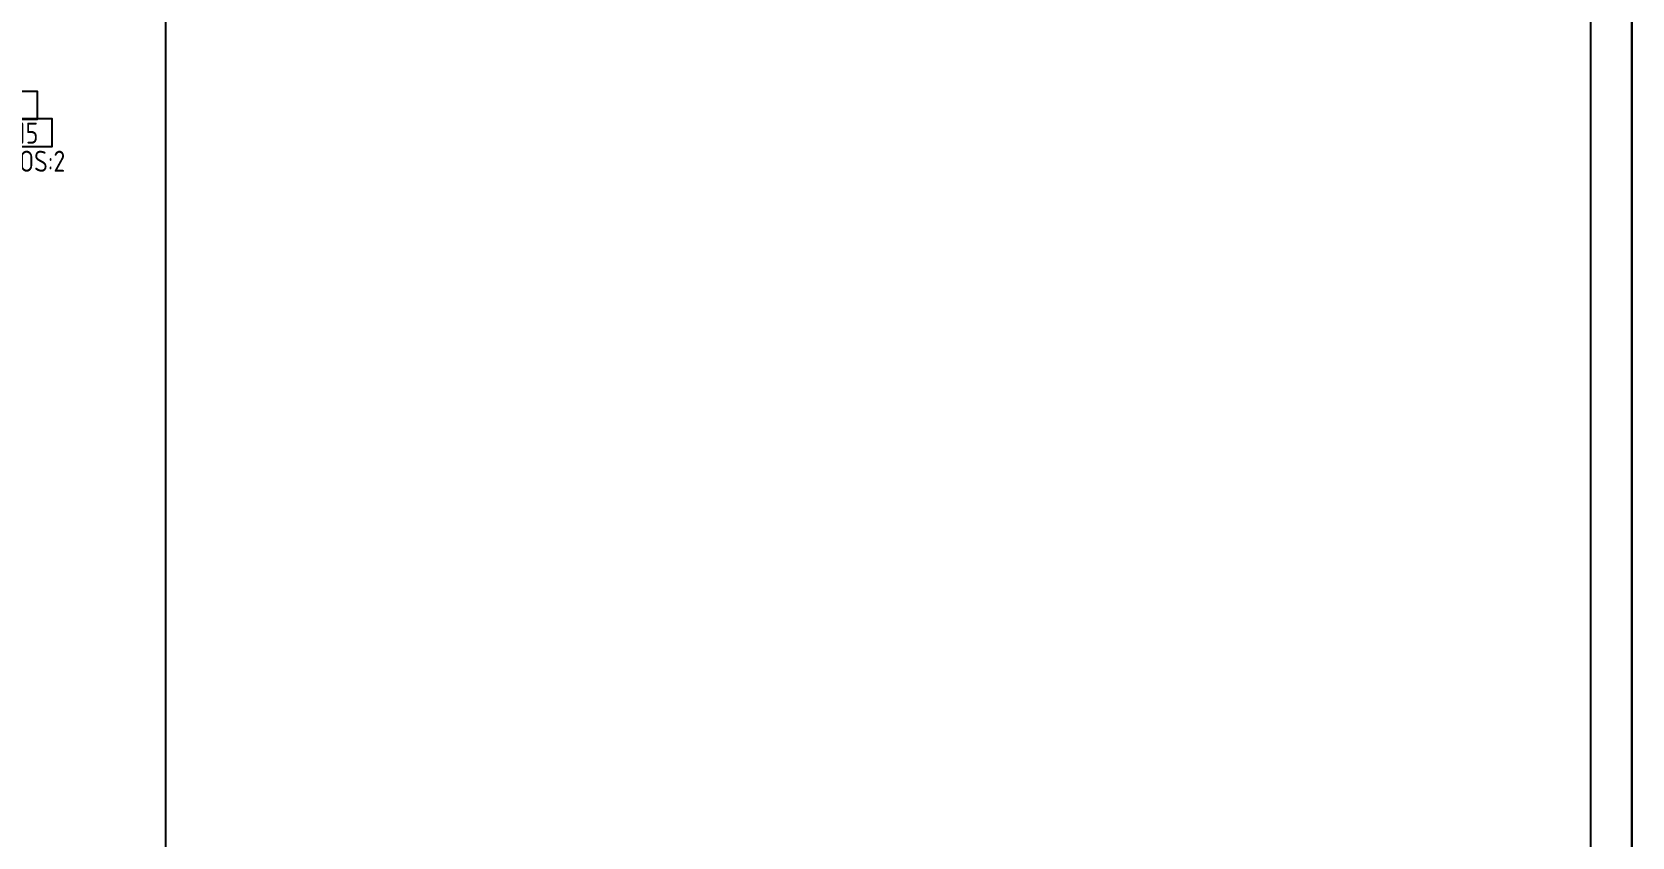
# Model space of a CAD drawing. Extents: x 0 to 594, y 0 to 420.
# Drawn here: x 385.4 to 594, y 105 to 210 of the extents above; entities that cross this region are included whole.
import ezdxf

# ---------------------------------------------------------------- set-up
doc = ezdxf.new("R2010")
doc.units = 0
doc.header["$MEASUREMENT"] = 0
doc.linetypes.add('BORDER_2012_SLN$0$8001.Solid', pattern=[0])
doc.layers.add('BORDER_2012_SLN$0$Level_1', color=7, linetype='BORDER_2012_SLN$0$8001.Solid', lineweight=25)
doc.layers.add('BORDER_2012_SLN$0$Level_18', color=7, linetype='BORDER_2012_SLN$0$8001.Solid', lineweight=25)
doc.layers.add('GT_1', color=7, linetype='Continuous')
doc.styles.add('HTX1', font='GOSTtypeA.ttf')

# ---------------------------------------------------------------- blocks, each defined once
blk = doc.blocks.new('BORDER_2012_SLN')
at = {"layer": 'BORDER_2012_SLN$0$Level_1', "color": 7, "lineweight": -3}
for p, q in [((402.9, 7.5), (402.9, 412.5)), ((588.6, 412.5), (588.6, 7.5))]:
    blk.add_line(p, q, dxfattribs=at)
at = {"layer": 'BORDER_2012_SLN$0$Level_18', "color": 7, "lineweight": -3, "flags": 128}
blk.add_lwpolyline([(0, 0), (0, 420), (594, 420), (594, 0)], close=True, dxfattribs=at)

msp = doc.modelspace()

# ---------------------------------------------------------------- linework, layer by layer
at = {"layer": 'GT_1', "flags": 128}
for points in [[(0, 0), (594, 0), (594, 420), (0, 420), (0, 0)], [(381.4, 202.3), (386.1, 202.3), (386.1, 198.6), (381.4, 198.6), (381.4, 202.3)], [(381.4, 198.7), (388, 198.7), (388, 195), (381.4, 195), (381.4, 198.7)]]:
    msp.add_lwpolyline(points, dxfattribs=at)

# ---------------------------------------------------------------- block references
at = {"linetype": 'Continuous'}
msp.add_blockref('BORDER_2012_SLN', (0, 0), dxfattribs=at)

# ---------------------------------------------------------------- texts
at = {"layer": 'GT_1', "style": 'HTX1', "width": 1.02}
for s, p in [('715', (381.9, 195.433)), ('POS:2', (381.9, 191.767))]:
    msp.add_text(s, height=2.75, dxfattribs=at).set_placement(p)

doc.saveas('drawing.dxf')
